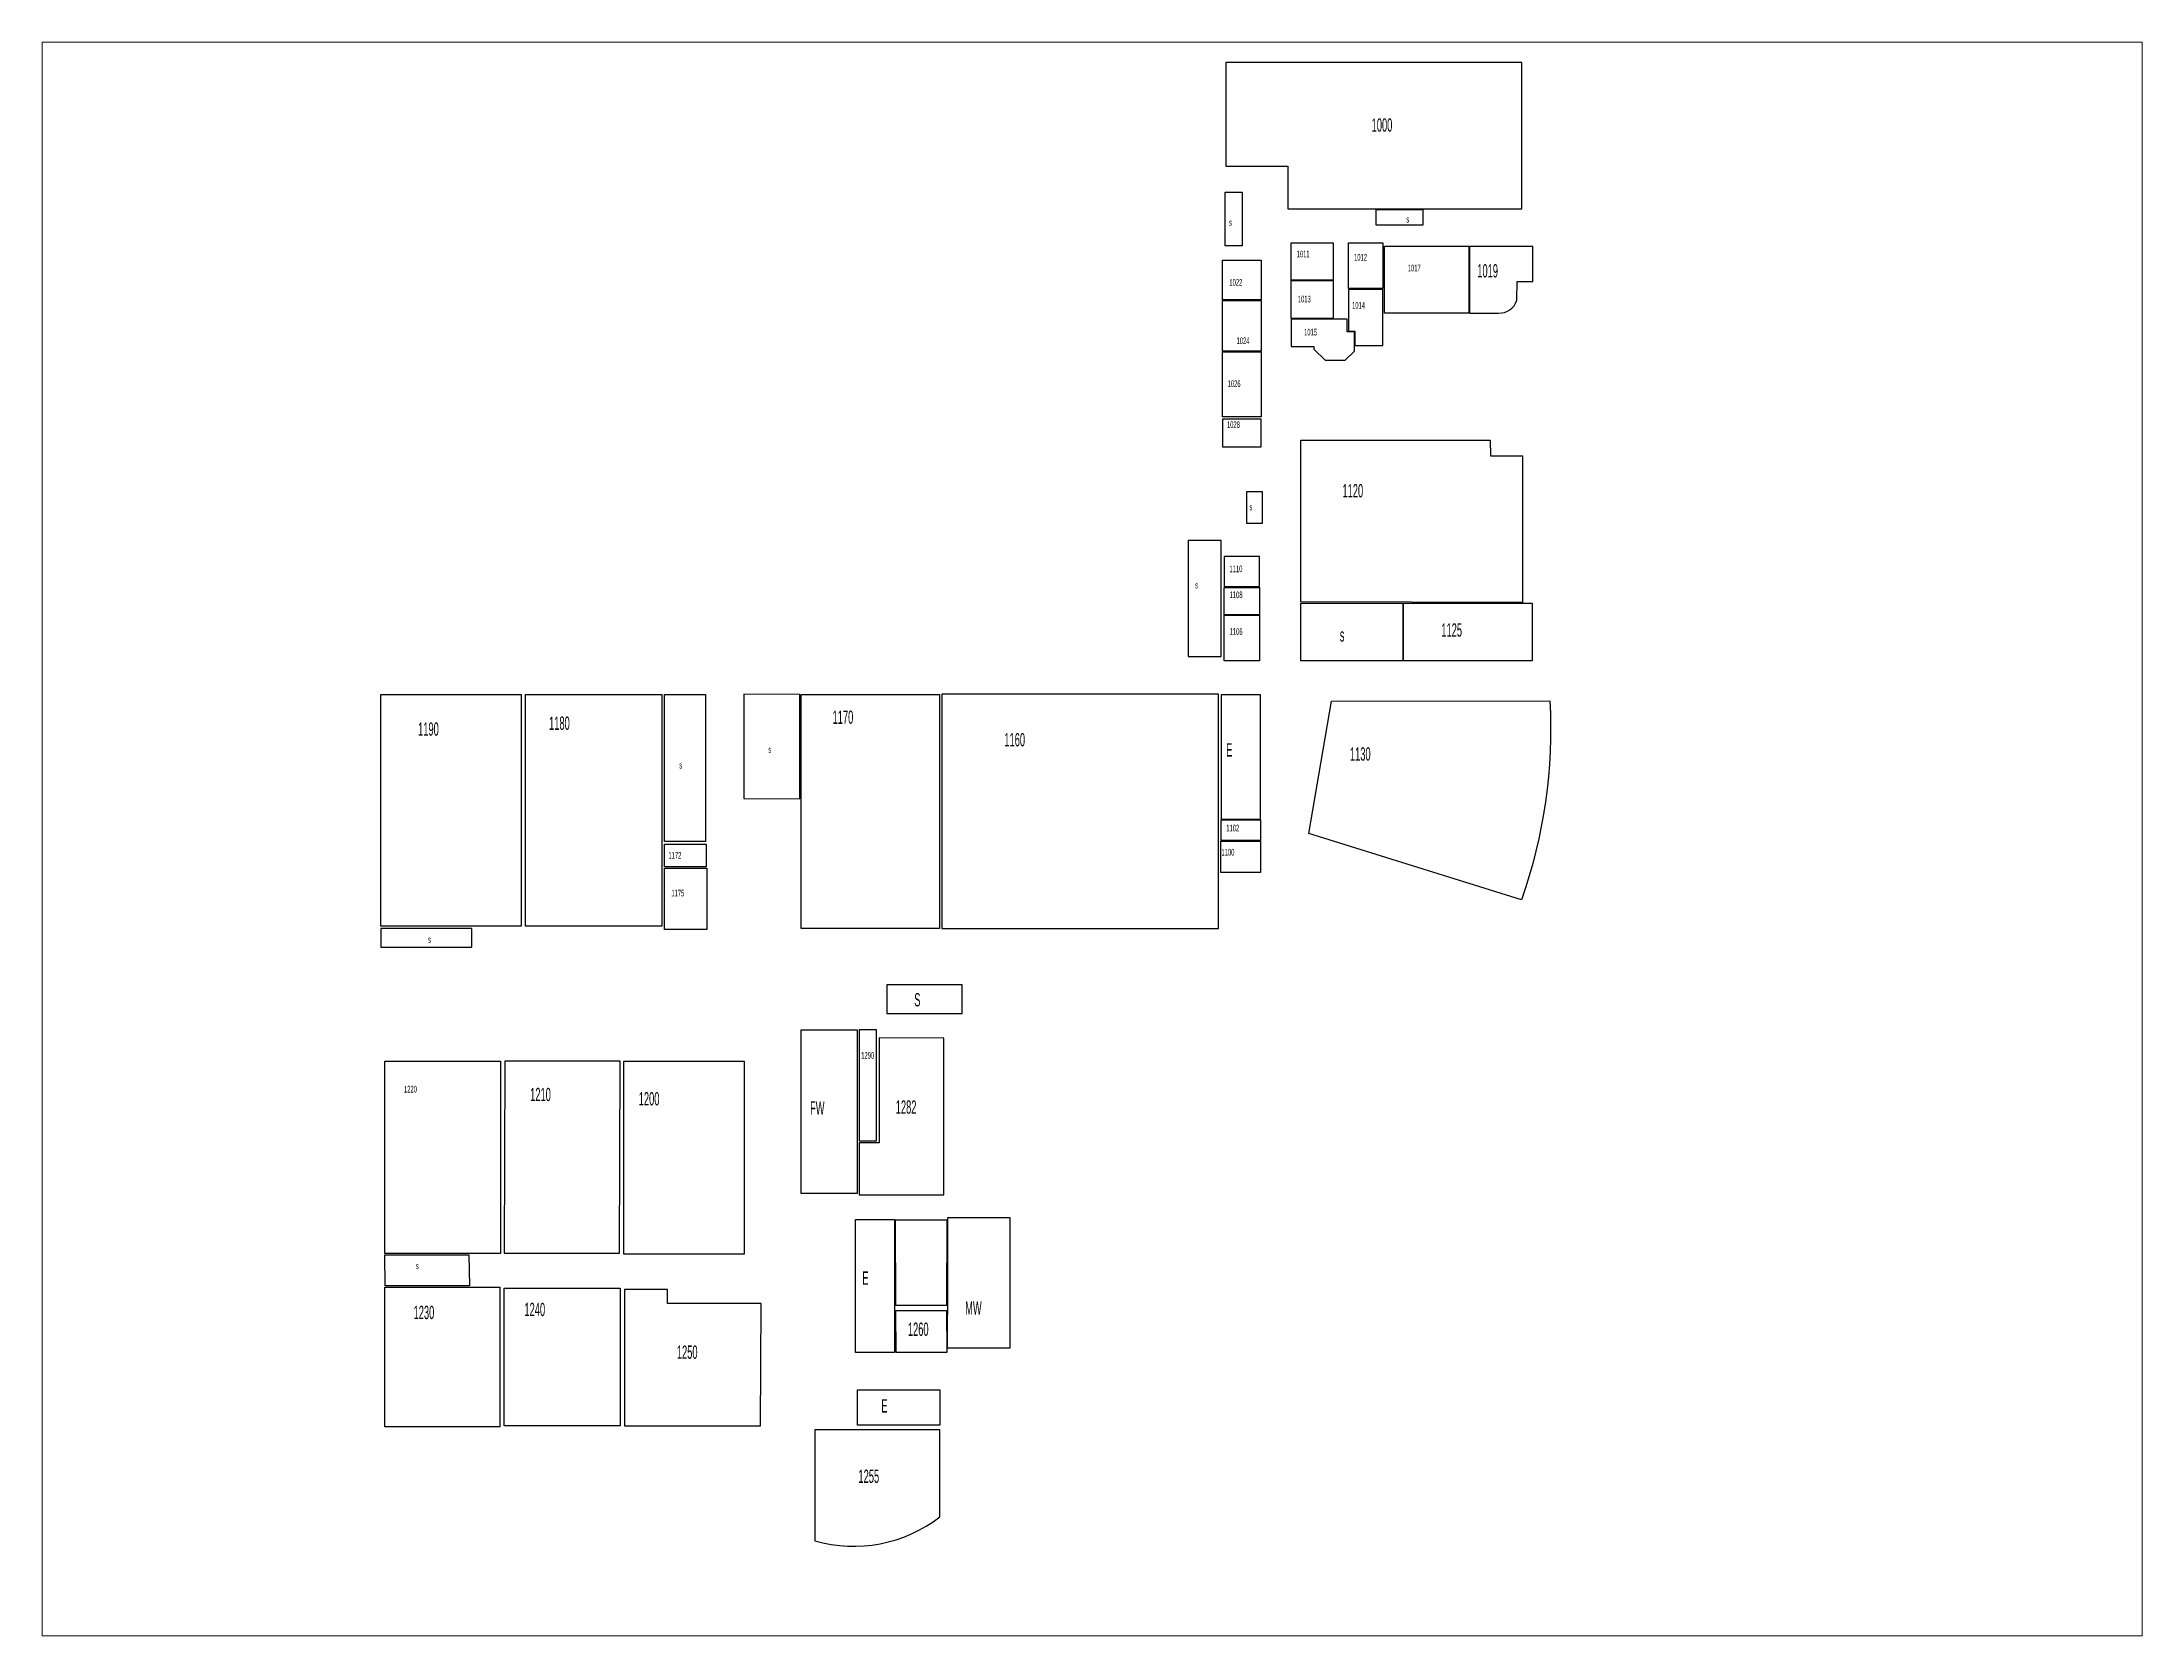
# Paper-space layout 'Layout1' of a CAD drawing. Header units: metres. Extents: x 26 to 231, y 20 to 176.
# The model-space entities are those that its viewports show. They can reach past a viewport. Long polylines and large blocks are cut down to what shows.
import ezdxf

# ---------------------------------------------------------------- set-up
doc = ezdxf.new("R2010")
doc.units = ezdxf.units.M
doc.styles.get("Standard").update_dxf_attribs({"font": 'arial.ttf', "width": 0.5, "height": 0.5})

msp = doc.modelspace()

# ---------------------------------------------------------------- linework, layer by layer
for points in [[(69.68, 117.82), (69.68, 110.04), (74.34, 110.04), (74.34, 106.84), (91.89, 106.84), (91.89, 117.83), (69.68, 117.82)], [(78.87, 100.81), (78.87, 97.67), (79.36, 97.67), (79.36, 96.59), (81.45, 96.59), (81.45, 100.81), (78.87, 100.81)], [(74.57, 98.58), (74.57, 96.52), (76.27, 96.52), (76.27, 96.33), (77.12, 95.5), (78.62, 95.49), (79.33, 96.16), (79.33, 97.62), (78.78, 97.62), (78.77, 98.58), (74.57, 98.58)], [(75.31, 77.36), (75.31, 89.49), (89.52, 89.49)], [(89.52, 89.49), (89.53, 88.32), (91.95, 88.32), (91.95, 77.32), (75.31, 77.36)], [(43.66, 44.65), (43.66, 36.77), (42.16, 36.77), (42.16, 32.88), (48.5, 32.88), (48.5, 44.63), (43.66, 44.65)], [(48.81, 31.17), (53.47, 31.17), (53.47, 21.37), (48.79, 21.37), (48.81, 26.36), (48.81, 26.36), (48.81, 31.17)], [(24.55, 25.77), (24.55, 15.55), (34.76, 15.55), (34.79, 24.72), (27.78, 24.72), (27.78, 25.76), (24.55, 25.77)]]:
    msp.add_lwpolyline(points)
for points in [[(69.63, 108.1), (70.91, 108.1), (70.91, 104.08), (69.63, 104.08)], [(80.96, 106.79), (84.45, 106.79), (84.45, 105.62), (80.96, 105.62)], [(74.57, 104.31), (77.72, 104.31), (77.72, 101.51), (74.57, 101.51)], [(78.87, 104.29), (81.45, 104.29), (81.45, 100.87), (78.87, 100.87)], [(81.58, 104.05), (87.92, 104.05), (87.92, 99.03), (81.58, 99.03)], [(72.32, 100.02), (69.43, 100.02), (69.43, 103.01), (72.32, 103.01)], [(74.57, 101.47), (77.72, 101.47), (77.72, 98.63), (74.57, 98.63)], [(72.32, 96.18), (69.42, 96.18), (69.42, 99.97), (72.32, 99.97)], [(72.32, 91.24), (69.43, 91.24), (69.43, 96.12), (72.32, 96.12)], [(72.32, 91.06), (69.43, 91.06), (69.43, 88.99), (72.32, 88.99)], [(71.24, 85.64), (72.39, 85.64), (72.39, 83.25), (71.24, 83.25)], [(69.32, 81.96), (66.86, 81.96), (66.86, 73.26), (69.32, 73.26)], [(69.55, 78.52), (72.21, 78.52), (72.21, 80.77), (69.55, 80.77)], [(72.21, 76.4), (69.55, 76.4), (69.55, 78.45), (72.21, 78.45)], [(75.31, 77.27), (82.99, 77.27), (82.99, 72.95), (75.31, 72.95)], [(82.99, 77.27), (92.66, 77.27), (92.66, 72.95), (82.99, 72.95)], [(69.56, 76.37), (72.21, 76.37), (72.21, 72.95), (69.56, 72.95)], [(6.26, 70.41), (16.78, 70.41), (16.78, 53.02), (6.26, 53.02)], [(17.11, 70.41), (27.34, 70.41), (27.34, 53.02), (17.11, 53.02)], [(27.55, 70.41), (30.62, 70.41), (30.62, 59.39), (27.55, 59.39)], [(37.7, 70.41), (33.5, 70.44), (33.5, 62.61), (37.7, 62.59)], [(37.81, 70.41), (48.19, 70.41), (48.19, 52.86), (37.81, 52.86)], [(48.37, 52.86), (69.12, 52.86), (69.12, 70.44), (48.37, 70.44)], [(72.27, 70.39), (69.32, 70.39), (69.32, 61.05), (72.27, 61.05)], [(72.28, 59.46), (69.32, 59.46), (69.32, 61), (72.28, 61)], [(27.55, 59.18), (30.67, 59.18), (30.67, 57.49), (27.55, 57.49)], [(69.31, 59.41), (72.27, 59.41), (72.27, 57.06), (69.31, 57.06)], [(27.55, 57.37), (30.72, 57.37), (30.72, 52.79), (27.55, 52.79)], [(13.09, 52.86), (6.26, 52.86), (6.26, 51.46), (13.09, 51.46)], [(49.88, 48.62), (44.23, 48.62), (44.23, 46.47), (49.88, 46.47)], [(37.81, 45.24), (42, 45.24), (42, 32.96), (37.81, 32.96)], [(43.46, 45.24), (42.16, 45.24), (42.16, 36.93), (43.46, 36.93)], [(6.54, 42.91), (15.24, 42.91), (15.24, 28.48), (6.54, 28.48)], [(15.51, 28.49), (24.17, 28.49), (24.22, 42.91), (15.56, 42.91)], [(24.5, 42.91), (33.53, 42.91), (33.53, 28.43), (24.5, 28.43)], [(41.87, 31.02), (44.8, 31.02), (44.8, 21.04), (41.87, 21.04)], [(44.87, 31), (48.73, 31), (48.72, 24.58), (44.91, 24.58)], [(6.54, 28.38), (12.86, 28.38), (12.9, 26.05), (6.58, 26.05)], [(6.54, 25.95), (15.19, 25.95), (15.19, 15.46), (6.54, 15.46)], [(15.52, 25.87), (24.22, 25.87), (24.22, 15.54), (15.52, 15.54)], [(44.91, 24.19), (48.71, 24.19), (48.73, 21.04), (44.92, 21.04)], [(42.03, 18.23), (48.22, 18.23), (48.22, 15.59), (42.03, 15.59)]]:
    msp.add_lwpolyline(points, close=True)
for points in [[(87.97, 104.03), (87.97, 99.03), (90.15, 99.03, 0.345917), (91.51, 99.99), (91.53, 101.4), (92.72, 101.4), (92.73, 104.03), (87.97, 104.03)], [(77.61, 69.9), (93.99, 69.93, -0.09903), (91.86, 55.01), (75.9, 59.98), (77.61, 69.9)], [(38.83, 15.23), (38.83, 6.92, 0.2383), (48.22, 8.71), (48.22, 15.23), (38.83, 15.23)]]:
    msp.add_lwpolyline(points, format="xyb")

# ---------------------------------------------------------------- texts
at = {"attachment_point": 1}
for s, width, gutter_width, insert, char_height in [('1000', 3.6602, 5, (80.62, 113.64), 1), ('s', 0.8186, 2.5, (69.91, 106.08), 0.5), ('s', 0.5829, 2.5, (83.22, 106.32), 0.5), ('1011', 2.2208, 2.5, (74.99, 103.71), 0.5), ('1012', 1.9437, 2.5, (79.3, 103.47), 0.5), ('1017', 1.9874, 2.5, (83.33, 102.66), 0.5), ('1019', 2.7527, 5, (88.55, 102.7), 1), ('1022', 1.6275, 2.5, (69.94, 101.58), 0.5), ('1013', 1.519, 2.5, (75.08, 100.33), 0.5), ('1014', 1.5605, 2.5, (79.15, 99.86), 0.5), ('1015', 2.2151, 2.5, (75.55, 97.85), 0.5), ('1024', 1.4303, 2.5, (70.48, 97.2), 0.5), ('1026', 1.9191, 2.5, (69.81, 93.98), 0.5), ('1028', 1.7652, 2.5, (69.76, 90.91), 0.5), ('1120', 6.5008, 5, (78.43, 86.2), 1), ('s', 0.7357, 2.5, (71.45, 84.73), 0.5), ('1110', 1.6373, 2.5, (69.95, 80.09), 0.5), ('s', 0.364, 2.5, (67.37, 78.87), 0.5), ('1108', 1.7822, 2.5, (69.96, 78.14), 0.5), ('1125', 3.1211, 5, (85.85, 75.75), 1), ('1106', 1.7749, 2.5, (69.96, 75.39), 0.5), ('s', 2.3792, 5, (78.23, 75.38), 1), ('1190', 5.7305, 12.5, (9.05, 68.32), 1), ('1180', 5.514, 12.5, (18.88, 68.76), 1), ('1170', 5.4746, 12.5, (40.16, 69.21), 1), ('s', 2.3147, 2.5, (35.34, 66.53), 0.5), ('1160', 7.0608, 12.5, (53.05, 67.52), 1), ('E', 1.772, 5, (69.7, 66.75), 1), ('1130', 5.9351, 12.5, (78.99, 66.45), 1), ('s', 0.7928, 2.5, (28.65, 65.35), 0.5), ('1102', 1.5094, 2.5, (69.71, 60.64), 0.5), ('1172', 1.254, 2.5, (27.84, 58.6), 0.5), ('1100', 1.9044, 2.5, (69.35, 58.83), 0.5), ('1175', 1.2573, 2.5, (28.06, 55.76), 0.5), ('s', 3.3001, 2.5, (9.79, 52.28), 0.5), ('S', 2.3792, 5, (46.29, 48.01), 1), ('1290', 0.8442, 2.5, (42.31, 43.58), 0.5), ('1220', 3.5439, 2.5, (7.99, 41.05), 0.5), ('1210', 3.1809, 5, (17.46, 40.9), 1), ('1200', 5.6989, 5, (25.61, 40.58), 1), ('FW', 3.0443, 5, (38.47, 39.89), 1), ('1282', 3.2375, 5, (44.9, 39.96), 1), ('s', 1.1444, 2.5, (8.88, 27.8), 0.5), ('E', 1.95, 5, (42.39, 27.13), 1), ('1230', 3.664, 5, (8.71, 24.55), 1), ('1240', 4.1188, 5, (17.03, 24.77), 1), ('MW', 3.3504, 5, (50.11, 24.89), 1), ('1260', 1.7652, 5, (45.81, 23.29), 1), ('1250', 3.5868, 5, (28.47, 21.57), 1), ('E', 2.5071, 5, (43.82, 17.54), 1), ('1255', 3.5926, 5, (42.1, 12.26), 1)]:
    msp.add_mtext_dynamic_manual_height_columns(s, width=width, gutter_width=gutter_width, heights=[0], dxfattribs=dict(at, insert=insert, char_height=char_height))

psp = doc.layouts.get("Layout1")

# ---------------------------------------------------------------- viewports
at = {"layer": '0'}
psp.add_viewport(center=(128.5, 97.5), size=(205.6, 156), view_center_point=(59.63, 59.57), view_height=119.5944, dxfattribs=at)

doc.saveas('drawing.dxf')
